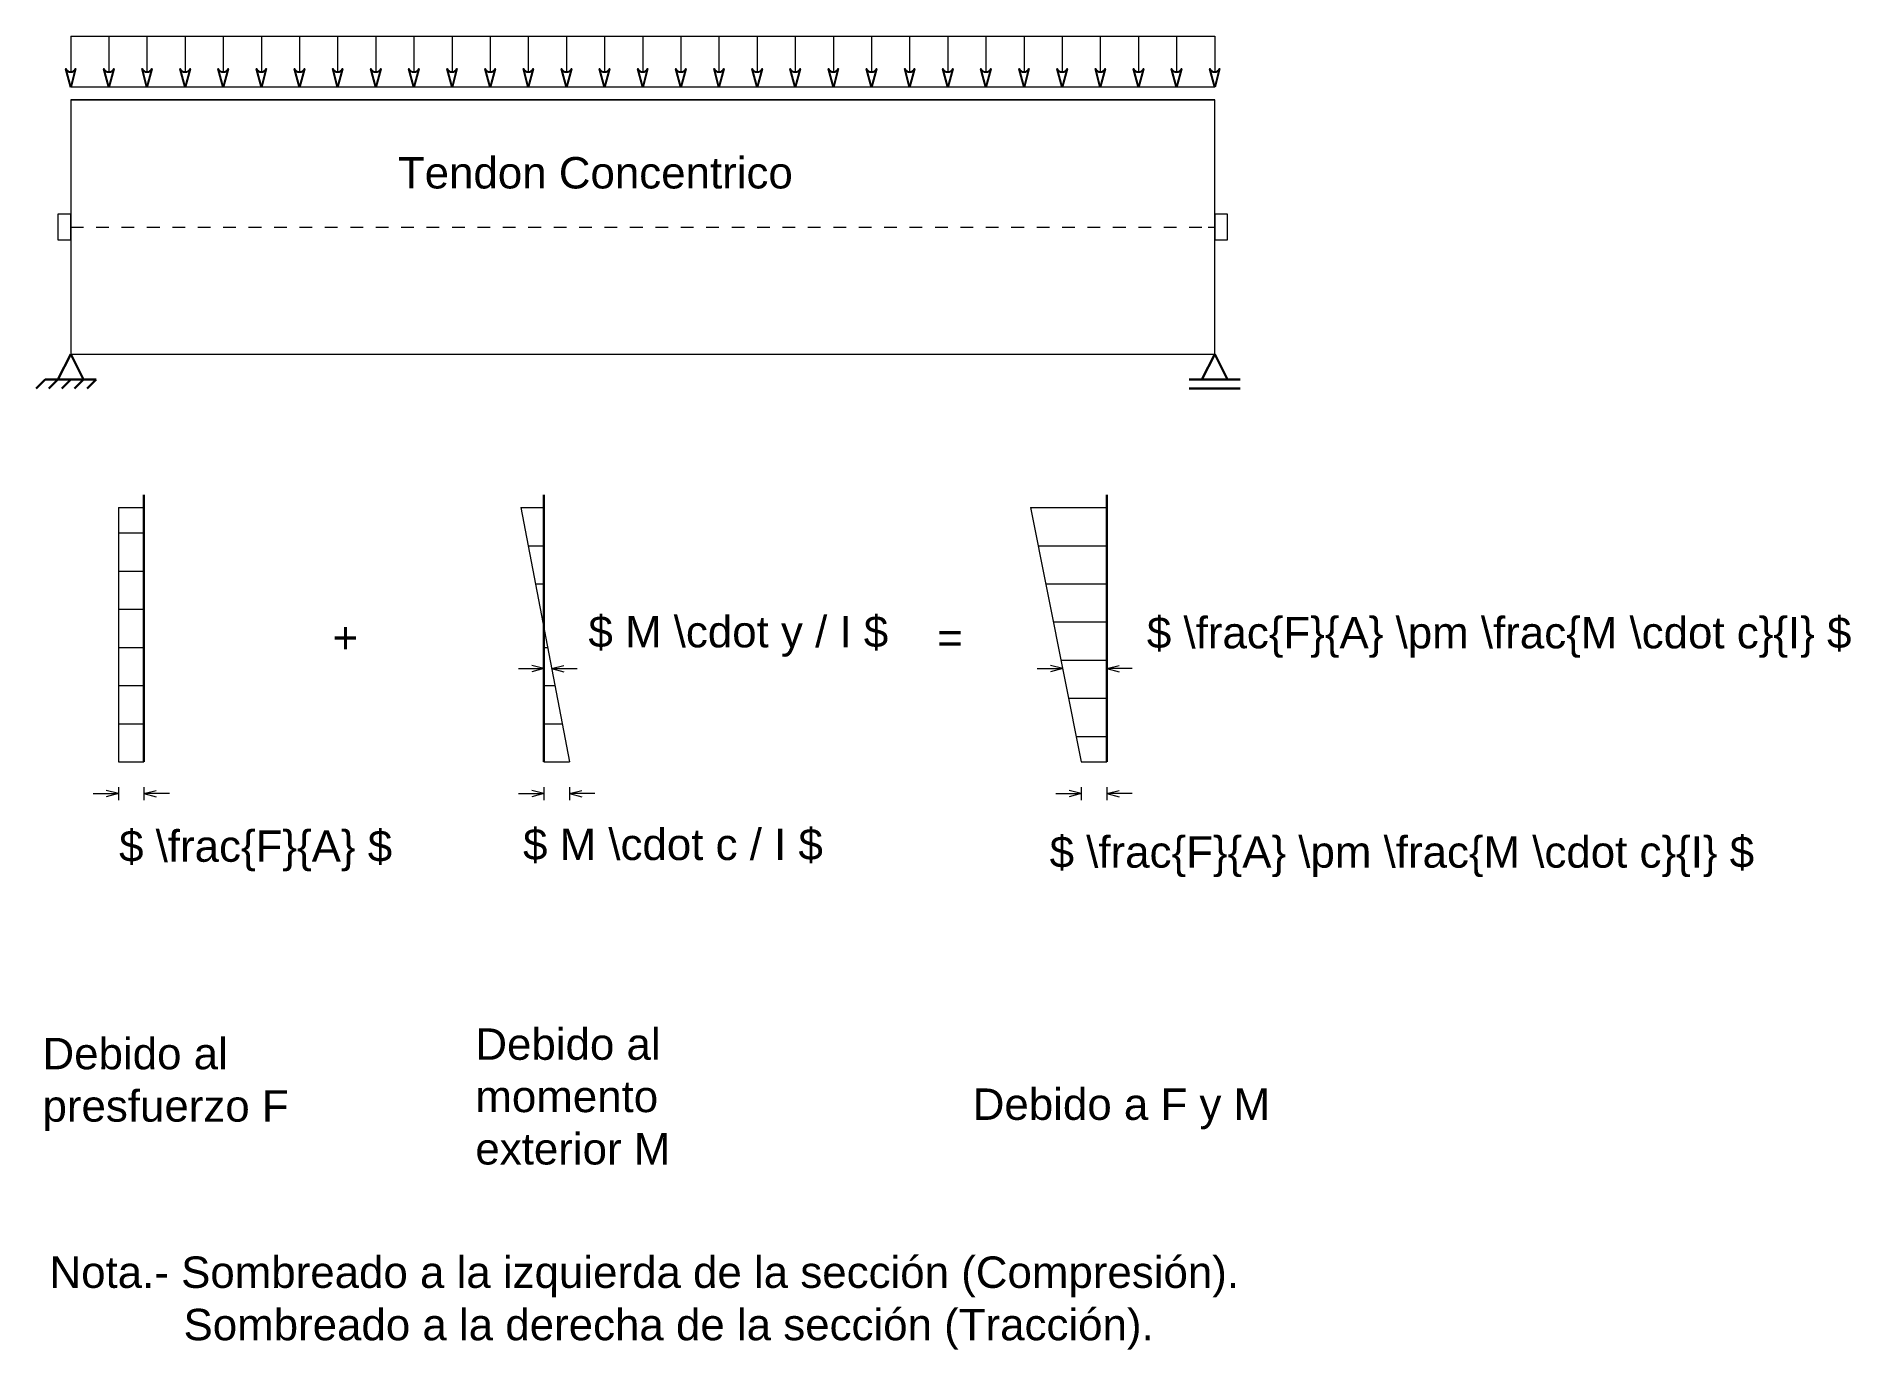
# Model space of a CAD drawing. Header units: millimetres. Extents: x -3 to 140, y -78 to 25.
import ezdxf
from ezdxf.enums import TextEntityAlignment as Align

# ---------------------------------------------------------------- set-up
doc = ezdxf.new("R2010")
doc.units = ezdxf.units.MM
doc.layers.add('1', color=7, linetype='Continuous', lineweight=13)
doc.layers.add('3', color=7, linetype='Continuous', lineweight=30)
doc.layers.add('arrow', color=7, linetype='Continuous')
doc.layers.add('text', color=7, linetype='Continuous')
doc.styles.get("Standard").update_dxf_attribs({"font": 'arial.ttf', "height": 2.47})

msp = doc.modelspace()

# ---------------------------------------------------------------- linework, layer by layer
at = {"layer": '1'}
for p, q in [((0, 25), (0, 22.2)), ((0, 25), (90, 25)), ((3, 25), (3, 22.2)), ((6, 25), (6, 22.2)), ((9, 25), (9, 22.2)), ((12, 25), (12, 22.2)), ((15, 25), (15, 22.2)), ((18, 25), (18, 22.2)), ((21, 25), (21, 22.2)), ((24, 25), (24, 22.2)), ((27, 25), (27, 22.2)), ((30, 25), (30, 22.2)), ((33, 25), (33, 22.2)), ((36, 25), (36, 22.2)), ((39, 25), (39, 22.2)), ((42, 25), (42, 22.2)), ((45, 25), (45, 22.2)), ((48, 25), (48, 22.2)), ((51, 25), (51, 22.2)), ((54, 25), (54, 22.2)), ((57, 25), (57, 22.2)), ((60, 25), (60, 22.2)), ((63, 25), (63, 22.2)), ((66, 25), (66, 22.2)), ((69, 25), (69, 22.2)), ((72, 25), (72, 22.2)), ((75, 25), (75, 22.2)), ((78, 25), (78, 22.2)), ((81, 25), (81, 22.2)), ((84, 25), (84, 22.2)), ((87, 25), (87, 22.2)), ((90, 25), (90, 22.2)), ((90, 21), (0, 21)), ((0, 20), (90, 20)), ((90, 0), (90, 20)), ((0, 10), (1, 10)), ((2, 10), (3, 10)), ((4, 10), (5, 10)), ((6, 10), (7, 10)), ((8, 10), (9, 10)), ((10, 10), (11, 10)), ((12, 10), (13, 10)), ((14, 10), (15, 10)), ((16, 10), (17, 10)), ((18, 10), (19, 10)), ((20, 10), (21, 10)), ((22, 10), (23, 10)), ((24, 10), (25, 10)), ((26, 10), (27, 10)), ((28, 10), (29, 10)), ((30, 10), (31, 10)), ((32, 10), (33, 10)), ((34, 10), (35, 10)), ((36, 10), (37, 10)), ((38, 10), (39, 10)), ((40, 10), (41, 10)), ((42, 10), (43, 10)), ((44, 10), (45, 10)), ((46, 10), (47, 10)), ((48, 10), (49, 10)), ((50, 10), (51, 10)), ((52, 10), (53, 10)), ((54, 10), (55, 10)), ((56, 10), (57, 10)), ((58, 10), (59, 10)), ((60, 10), (61, 10)), ((62, 10), (63, 10)), ((64, 10), (65, 10)), ((66, 10), (67, 10)), ((68, 10), (69, 10)), ((70, 10), (71, 10)), ((72, 10), (73, 10)), ((74, 10), (75, 10)), ((76, 10), (77, 10)), ((78, 10), (79, 10)), ((80, 10), (81, 10)), ((82, 10), (83, 10)), ((84, 10), (85, 10)), ((86, 10), (87, 10)), ((88, 10), (89, 10)), ((89.5, 10), (90, 10)), ((3.761725, -12.063965), (5.761725, -12.063965)), ((3.761725, -12.063965), (3.761725, -32.063965)), ((35.424321, -12.063965), (39.233845, -32.063965)), ((35.424321, -12.063965), (37.233845, -12.063965)), ((75.506912, -12.063965), (79.506912, -32.063965)), ((75.506912, -12.063965), (81.506912, -12.063965)), ((3.761725, -14.063965), (5.761725, -14.063965)), ((35.99575, -15.063965), (37.233845, -15.063965)), ((76.106912, -15.063965), (81.506912, -15.063965)), ((3.761725, -17.063965), (5.761725, -17.063965)), ((36.567178, -18.063965), (37.233845, -18.063965)), ((76.706912, -18.063965), (81.506912, -18.063965)), ((3.761725, -20.063965), (5.761725, -20.063965)), ((37.138607, -21.063965), (37.233845, -21.063965)), ((77.306912, -21.063965), (81.506912, -21.063965)), ((3.761725, -23.063965), (5.761725, -23.063965)), ((37.233845, -23.063965), (37.519559, -23.063965)), ((77.906912, -24.063965), (81.506912, -24.063965)), ((35.233845, -24.731918), (37.233845, -24.731918)), ((37.233845, -24.731918), (36.267919, -24.473099)), ((37.233845, -24.731918), (36.267919, -24.990737)), ((37.837264, -24.731918), (38.80319, -24.473099)), ((37.837264, -24.731918), (39.837264, -24.731918)), ((37.837264, -24.731918), (38.80319, -24.990737)), ((76.040503, -24.731918), (78.040503, -24.731918)), ((78.040503, -24.731918), (77.074577, -24.473099)), ((78.040503, -24.731918), (77.074577, -24.990737)), ((81.506912, -24.731918), (82.472838, -24.473099)), ((83.506912, -24.731918), (81.506912, -24.731918)), ((81.506912, -24.731918), (82.472838, -24.990737)), ((3.761725, -26.063965), (5.761725, -26.063965)), ((37.233845, -26.063965), (38.090988, -26.063965)), ((78.506912, -27.063965), (81.506912, -27.063965)), ((3.761725, -29.063965), (5.761725, -29.063965)), ((37.233845, -29.063965), (38.662416, -29.063965)), ((79.106912, -30.063965), (81.506912, -30.063965)), ((3.761725, -32.063965), (5.761725, -32.063965)), ((37.233845, -32.063965), (39.233845, -32.063965)), ((79.506912, -32.063965), (81.506912, -32.063965)), ((3.761725, -34.063965), (3.761725, -35.063965)), ((5.761725, -34.063965), (5.761725, -35.063965)), ((37.233845, -34.063965), (37.233845, -35.063965)), ((39.233845, -34.063965), (39.233845, -35.063965)), ((79.506912, -34.063965), (79.506912, -35.063965)), ((81.506912, -34.063965), (81.506912, -35.063965)), ((1.761725, -34.563965), (3.761725, -34.563965)), ((3.761725, -34.563965), (2.795799, -34.305146)), ((3.761725, -34.563965), (2.795799, -34.822784)), ((5.761725, -34.563965), (6.727651, -34.305146)), ((7.761725, -34.563965), (5.761725, -34.563965)), ((5.761725, -34.563965), (6.727651, -34.822784)), ((35.233845, -34.563965), (37.233845, -34.563965)), ((37.233845, -34.563965), (36.267919, -34.305146)), ((37.233845, -34.563965), (36.267919, -34.822784)), ((39.233845, -34.563965), (40.199771, -34.305146)), ((41.233845, -34.563965), (39.233845, -34.563965)), ((39.233845, -34.563965), (40.199771, -34.822784)), ((77.506912, -34.563965), (79.506912, -34.563965)), ((79.506912, -34.563965), (78.540987, -34.305146)), ((79.506912, -34.563965), (78.540987, -34.822784)), ((81.506912, -34.563965), (82.472838, -34.305146)), ((83.506912, -34.563965), (81.506912, -34.563965)), ((81.506912, -34.563965), (82.472838, -34.822784))]:
    msp.add_line(p, q, dxfattribs=at)
for points in [[(0, 0), (90, 0), (90, 20), (0, 20)], [(-1, 9), (0, 9), (0, 11), (-1, 11)], [(90, 9), (91, 9), (91, 11), (90, 11)]]:
    msp.add_lwpolyline(points, close=True, dxfattribs=at)
at = {"layer": '3'}
for p, q in [((-1, -2), (0, 0)), ((1, -2), (0, 0)), ((89, -2), (90, 0)), ((91, -2), (90, 0)), ((-2, -2), (-2.707107, -2.707107)), ((-2, -2), (2, -2)), ((-1, -2), (-1.707107, -2.707107)), ((0, -2), (-0.707107, -2.707107)), ((1, -2), (0.292893, -2.707107)), ((2, -2), (1.292893, -2.707107)), ((88, -2), (92, -2)), ((88, -2.707107), (92, -2.707107)), ((5.761725, -11.063965), (5.761725, -32.063965)), ((37.233845, -11.063965), (37.233845, -32.063965)), ((81.506912, -11.063965), (81.506912, -32.063965))]:
    msp.add_line(p, q, dxfattribs=at)
at = {"layer": 'arrow'}
for points in [[(0, 21), (-0.388229, 22.448889, 0.641088), (0.388229, 22.448889), (0, 21)], [(3, 21), (2.611771, 22.448889, 0.641088), (3.388229, 22.448889), (3, 21)], [(6, 21), (5.611771, 22.448889, 0.641088), (6.388229, 22.448889), (6, 21)], [(9, 21), (8.611771, 22.448889, 0.641088), (9.388229, 22.448889), (9, 21)], [(12, 21), (11.611771, 22.448889, 0.641088), (12.388229, 22.448889), (12, 21)], [(15, 21), (14.611771, 22.448889, 0.641088), (15.388229, 22.448889), (15, 21)], [(18, 21), (17.611771, 22.448889, 0.641088), (18.388229, 22.448889), (18, 21)], [(21, 21), (20.611771, 22.448889, 0.641088), (21.388229, 22.448889), (21, 21)], [(24, 21), (23.611771, 22.448889, 0.641088), (24.388229, 22.448889), (24, 21)], [(27, 21), (26.611771, 22.448889, 0.641088), (27.388229, 22.448889), (27, 21)], [(30, 21), (29.611771, 22.448889, 0.641088), (30.388229, 22.448889), (30, 21)], [(33, 21), (32.611771, 22.448889, 0.641088), (33.388229, 22.448889), (33, 21)], [(36, 21), (35.611771, 22.448889, 0.641088), (36.388229, 22.448889), (36, 21)], [(39, 21), (38.611771, 22.448889, 0.641088), (39.388229, 22.448889), (39, 21)], [(42, 21), (41.611771, 22.448889, 0.641088), (42.388229, 22.448889), (42, 21)], [(45, 21), (44.611771, 22.448889, 0.641088), (45.388229, 22.448889), (45, 21)], [(48, 21), (47.611771, 22.448889, 0.641088), (48.388229, 22.448889), (48, 21)], [(51, 21), (50.611771, 22.448889, 0.641088), (51.388229, 22.448889), (51, 21)], [(54, 21), (53.611771, 22.448889, 0.641088), (54.388229, 22.448889), (54, 21)], [(57, 21), (56.611771, 22.448889, 0.641088), (57.388229, 22.448889), (57, 21)], [(60, 21), (59.611771, 22.448889, 0.641088), (60.388229, 22.448889), (60, 21)], [(63, 21), (62.611771, 22.448889, 0.641088), (63.388229, 22.448889), (63, 21)], [(66, 21), (65.611771, 22.448889, 0.641088), (66.388229, 22.448889), (66, 21)], [(69, 21), (68.611771, 22.448889, 0.641088), (69.388229, 22.448889), (69, 21)], [(72, 21), (71.611771, 22.448889, 0.641088), (72.388229, 22.448889), (72, 21)], [(75, 21), (74.611771, 22.448889, 0.641088), (75.388229, 22.448889), (75, 21)], [(78, 21), (77.611771, 22.448889, 0.641088), (78.388229, 22.448889), (78, 21)], [(81, 21), (80.611771, 22.448889, 0.641088), (81.388229, 22.448889), (81, 21)], [(84, 21), (83.611771, 22.448889, 0.641088), (84.388229, 22.448889), (84, 21)], [(87, 21), (86.611771, 22.448889, 0.641088), (87.388229, 22.448889), (87, 21)], [(90, 21), (89.611771, 22.448889, 0.641088), (90.388229, 22.448889), (90, 21)]]:
    msp.add_lwpolyline(points, format="xyb", dxfattribs=at)

# ---------------------------------------------------------------- texts
at = {"layer": 'text'}
for s, p in [('Tendon Concentrico', (41.276086, 14.267375)), ('+', (21.613204, -22.288539)), ('=', (69.176837, -22.288539)), ('Debido a F y M', (82.663087, -58.985519))]:
    msp.add_text(s, height=2.47, dxfattribs=at).set_placement(p, align=Align.MIDDLE_CENTER)
for s, p in [('$ M \\cdot y / I $', (40.731831, -23.800575)), ('$ \\frac{F}{A} \\pm \\frac{M \\cdot c}{I} $', (84.668235, -23.876888)), ('$ \\frac{F}{A} $', (3.809121, -40.662315)), ('$ M \\cdot c / I $', (35.588254, -40.526593)), ('$ \\frac{F}{A} \\pm \\frac{M \\cdot c}{I} $', (77.015515, -41.126078))]:
    msp.add_text(s, height=2.47, dxfattribs=at).set_placement(p, align=Align.BOTTOM_LEFT)
at = {"layer": 'text', "char_height": 2.47, "attachment_point": 1}
for s, insert, width in [('Debido al\\Ppresfuerzo F', (-2.217871, -53.770423), 19.872906), ('Debido al\\Pmomento\\Pexterior M', (31.836572, -53.025498), 27.089582), ('Nota.- Sombreado a la izquierda de la sección (Compresión).\\P           Sombreado a la derecha de la sección (Tracción).', (-1.667972, -70.965296), 96.273651)]:
    msp.add_mtext(s, dxfattribs=dict(at, insert=insert, width=width))

doc.saveas('drawing.dxf')
